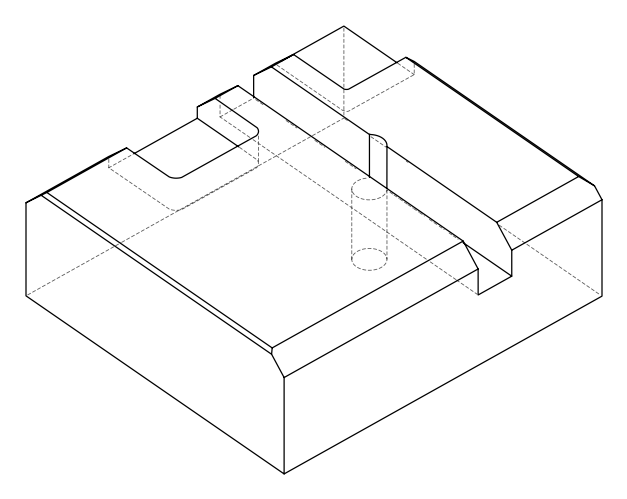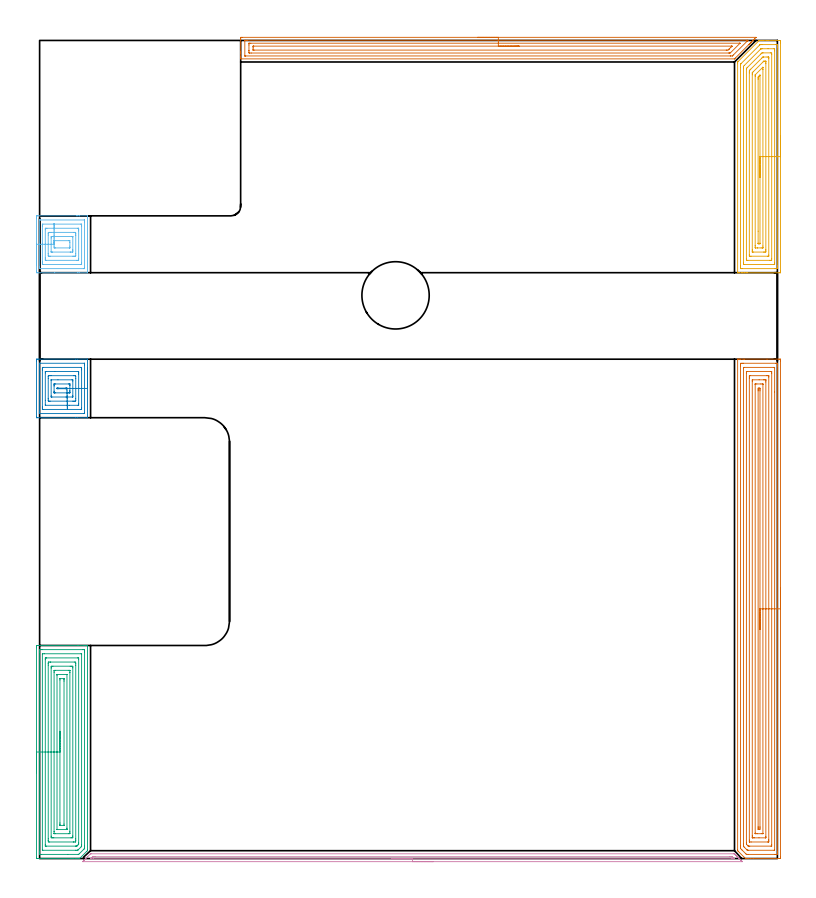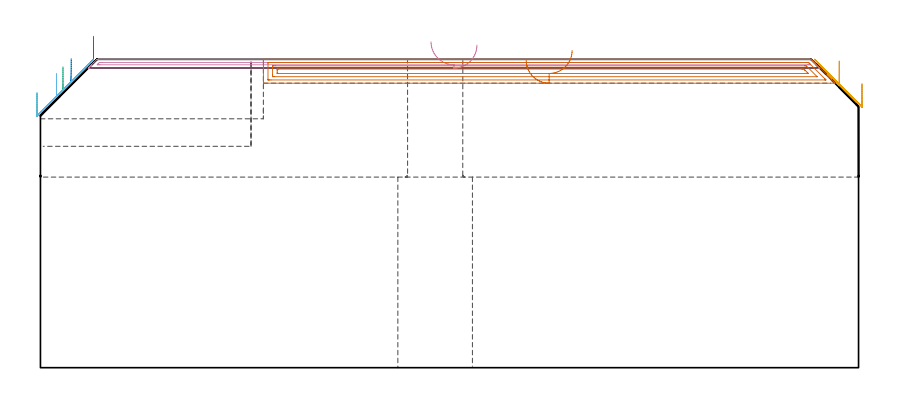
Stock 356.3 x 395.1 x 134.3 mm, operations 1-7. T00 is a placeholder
(PLAN: 15 operations, 8 tool changes, 122.9 min)
(1 AREA_MILL | FG_CHAMFER_SURFACE | UGT0205_001 | 15.67 min | 53378 mm3)
(2 AREA_MILL_1 | FG_CHAMFER_SURFACE_1 | UGT0205_001 | 2.42 min | 13573 mm3)
(3 AREA_MILL_2 | FG_CHAMFER_SURFACE_2 | UGT0205_001 | 7.77 min | 33637 mm3)
(4 AREA_MILL_3 | FG_CHAMFER_SURFACE_3 | UGT0205_001 | 5.2 min | 2261 mm3)
(5 AREA_MILL_4 | FG_CHAMFER_SURFACE_4 | UGT0205_001 | 7.27 min | 25746 mm3)
(6 AREA_MILL_5 | FG_CHAMFER_SURFACE_5 | UGT0205_001 | 2.32 min | 13331 mm3)
(7 AREA_MILL_6 | FG_CHAMFER_SURFACE_6 | UGT0205_001 | 8.04 min | 13415 mm3)
(8 MILL_CORNER_NOTCH_RECTANGULAR | CORNER_NOTCH_RECTANGULAR | NXT0201_009 | Follow Part, ap 2, ae 75% | 44.82 min | 210049 mm3)
(9 MILL_SLOT | SLOT_PARTIAL_RECTANGULAR | UGT0201_094 | Follow Part, ap 5, ae 75% | 16.84 min | 375111 mm3)
(10 MILL_RECTANGULAR_SLOT | SLOT_RECTANGULAR | UGT0201_019 | Follow Part, ap 10, ae 75% | 10.65 min | 757258 mm3)
(11 SPOT_DRILL | STEP1HOLE | NXT0321_9005460120000 | 0.05 min | 0 mm3)
(12 DRILL_BLIND_HOLE_INTO_CENTER | STEP1HOLE | NXT0301_056 | 0.06 min | 0 mm3)
(13 GUN_DRILL_THROUGH_HOLE | STEP1HOLE | UGT0307_005 | 0.63 min | 4566 mm3)
(14 SPADE_DRILL_TO_ENLARGE_THROUGH_HOLE | STEP1HOLE | UGT0306_010 | 0.57 min | 20206 mm3)
(15 DRILL_TO_ENLARGE_THROUGH_HOLE | STEP1HOLE | UGT0301_001 | 0.59 min | 45213 mm3)
(TOOL UGT0205_001 | Chamfer Mill 20 x 3 x 45 deg. | D20 FL50 Z2)
(TOOL NXT0201_009 | ENDMILL 8mm [2P460-0800-NA 1630] | D8 FL26 Z6)
(TOOL UGT0201_094 | End mill 20 mm | D20 FL38 Z4)
(TOOL UGT0201_019 | End mill 40 mm | D40 FL63 Z6)
(TOOL NXT0321_9005460120000 | NC Spot Drill, 142deg, 12mm, Carbide, Uncoated | D12 PA142 FL30 Z2)
(TOOL NXT0301_056 | Carbide Drill 8.5mm [860.1-0850-026A1-MM 2214] | D8.5 PA140 FL47 Z2)
(TOOL UGT0307_005 | Gun Drill 8.3 mm | D8.3 PA130 FL24 Z1)
(TOOL UGT0306_010 | Spade Drill 19.5mm | D19.5 PA132 FL10 Z2)
(TOOL UGT0301_001 | Twist Drill 32.5 mm | D32.5 PA118 FL185 Z2)
(OP 1 AREA_MILL)
G17 G21 G94 G90
T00 M6
G54
G17 G0 G90 X357.8 Y130.6 S1061 M3
G43 Z144.3 H0
Z123.6
G94 G1 Y130.562 Z122.728 F250.
Y130.448 Z121.864
Y130.259 Z121.012
Y129.997 Z120.18
Y129.663 Z119.374
Y129.26 Z118.6
Y128.792 Z117.864
Y128.26 Z117.172
Y127.671 Z116.529
Y127.028 Z115.94
Y126.336 Z115.409
Y125.6 Z114.94
Y124.826 Z114.537
Y124.02 Z114.203
Y123.188 Z113.941
Y122.336 Z113.752
Y121.472 Z113.638
Y120.6 Z113.6
Y0.927
X357.799 Y0.602 Z113.601
X357.794 Y0.041 Z113.604
X357.792 Y0.008 Z113.606
X357.235 Y0. Z114.162
X344.781 Z126.613
X343.312 Z128.084
X342.113 Z129.282
X341.244 Z130.156
X340.901 Z130.496
X340.892 Y0.007 Z130.505
X340.438 Y0.462 Z130.962
X340.334 Y0.565 Z131.064
X340.298 Y0.602 Z131.101
X337.52 Y3.38 Z133.879
X337.223 Y3.677 Z134.174
X337.105 Y3.797 Z134.291
X337.1 Y4.17 Z134.3
Y241.044
X337.103 Y241.19 Z134.288
X337.14 Y241.193 Z134.251
X337.494 Y241.2 Z133.905
X337.934 Z133.465
X338.554 Z132.841
X339.754 Z131.643
X340.334 Z131.06
X351.308 Z120.089
X356.945 Z114.452
X357.235 Y241.198 Z114.162
X357.791 Y241.192 Z113.606
X357.794 Y241.159 Z113.604
X357.799 Y240.598 Z113.601
X357.8 Y240.032 Z113.6
Y120.6
X356.386 Z115.014
Y3.238
X356.383 Y2.386 Z115.017
X356.381 Y2.35 Z115.019
X356.346 Y2.01 Z115.054
X355.839 Y2.002 Z115.561
X355.456 Y2.001 Z115.944
X354.951 Y2. Z116.449
X342.113 Z129.287
X341.606 Y2.002 Z129.794
X341.416 Y2.007 Z129.984
X341.369 Y2.01 Z130.031
X341.313 Y2.049 Z130.087
X341.223 Y2.133 Z130.177
X340.965 Y2.386 Z130.435
X339.181 Y4.17 Z132.219
X338.554 Y4.807 Z132.846
X338.521 Y5.063 Z132.879
X338.518 Y5.099 Z132.882
X338.514 Y5.955 Z132.886
Y5.995
Y237.962
X338.517 Y238.814 Z132.883
X338.519 Y238.85 Z132.881
X338.554 Y239.19 Z132.846
X339.061 Y239.198 Z132.339
X339.444 Y239.199 Z131.956
X339.949 Y239.2 Z131.451
X355.456 Y239.199 Z115.944
X355.964 Y239.197 Z115.436
X356.346 Y239.19 Z115.054
X356.381 Y238.814 Z115.019
X356.383 Y238.776 Z115.017
X356.386 Y237.922 Z115.014
Y120.6
X354.972 Z116.428
X354.971 Y4.17 Z116.429
X354.97 Y4.069 Z116.43
X354.967 Y4.02 Z116.433
X354.966 Y4.014 Z116.434
X354.954 Y4.01 Z116.446
X354.906 Y4.005 Z116.494
X354.736 Y4. Z116.664
X342.282 Z129.118
X342.113 Y4.002 Z129.287
X341.943 Y4.006 Z129.457
X341.831 Y4.01 Z129.569
X341.783 Y4.028 Z129.617
X341.753 Y4.055 Z129.647
X341.63 Y4.17 Z129.77
X340.334 Y5.466 Z131.066
X340.091 Y5.712 Z131.309
X339.97 Y5.838 Z131.43
X339.942 Y5.869 Z131.458
X339.935 Y5.899 Z131.465
X339.933 Y5.955 Z131.467
X339.93 Y6.36 Z131.47
X339.929 Y6.847 Z131.471
X339.928 Y7.253 Z131.472
X339.929 Y237.03 Z131.471
X339.93 Y237.131 Z131.47
X339.933 Y237.18 Z131.467
X339.934 Y237.186 Z131.466
X339.947 Y237.19 Z131.453
X339.994 Y237.195 Z131.406
X340.164 Y237.199 Z131.236
X354.736 Y237.2 Z116.664
X354.85 Y237.198 Z116.55
X354.94 Y237.194 Z116.46
X354.965 Y237.19 Z116.435
X354.967 Y237.186 Z116.433
X354.969 Y237.165 Z116.431
X354.971 Y237.03 Z116.429
X354.972 Y225.306 Z116.428
Y120.6
X353.557 Z117.843
Y6.847
X353.553 Y6.079 Z117.847
X353.55 Y6.026 Z117.85
X353.547 Y6.01 Z117.853
X353.526 Y6.008 Z117.874
X353.421 Y6.003 Z117.979
X353.21 Y6.001 Z118.19
X342.957 Y6. Z128.443
X342.535 Y6.001 Z128.865
X342.324 Y6.005 Z129.076
X342.272 Y6.009 Z129.128
X342.246 Y6.014 Z129.154
X342.216 Y6.04 Z129.184
X342.113 Y6.139 Z129.287
X341.407 Y6.847 Z129.993
X341.36 Y6.9 Z130.04
X341.35 Y6.945 Z130.05
X341.347 Y7.04 Z130.053
X341.344 Y7.233 Z130.056
X341.343 Y7.619 Z130.057
Y7.739
Y234.353
X341.347 Y235.121 Z130.053
X341.349 Y235.174 Z130.051
X341.353 Y235.19 Z130.047
X341.374 Y235.192 Z130.026
X341.479 Y235.197 Z129.921
X341.69 Y235.199 Z129.71
X353.228 Z118.172
X353.426 Y235.197 Z117.974
X353.524 Y235.193 Z117.876
X353.545 Y235.19 Z117.855
X353.551 Y235.18 Z117.849
X353.552 Y235.143 Z117.848
X353.557 Y234.473 Z117.843
Y234.353
Y120.6
X352.143 Z119.257
Y9.277
X352.142 Y8.631 Z119.258
X352.14 Y8.388 Z119.26
X352.136 Y8.14 Z119.264
X352.127 Y8.01 Z119.273
X352.055 Y8.006 Z119.345
X351.898 Y8.003 Z119.502
X351.637 Y8. Z119.763
X343.631 Z127.769
X343.002 Y8.005 Z128.398
X342.793 Y8.01 Z128.607
X342.764 Y8.012 Z128.636
X342.761 Y8.09 Z128.639
X342.759 Y8.221 Z128.641
X342.757 Y8.877 Z128.643
Y231.923
X342.758 Y232.569 Z128.642
X342.759 Y232.812 Z128.641
X342.764 Y233.06 Z128.636
X342.773 Y233.19 Z128.627
X342.845 Y233.193 Z128.555
X343.002 Y233.197 Z128.398
X343.263 Y233.2 Z128.137
X351.269 Z120.131
X351.898 Y233.195 Z119.502
X352.107 Y233.19 Z119.293
X352.136 Y233.188 Z119.264
X352.139 Y233.11 Z119.261
X352.141 Y232.979 Z119.259
X352.143 Y232.815 Z119.257
Y232.569
Y120.6
X350.729 Z120.671
Y10.696
X350.728 Y10.416 Z120.672
X350.724 Y10.11 Z120.676
X350.722 Y10.035 Z120.678
X350.716 Y10.01 Z120.684
X350.671 Y10.007 Z120.729
X350.531 Y10.002 Z120.869
X347.42 Y10. Z123.98
X345.196 Z126.204
X344.781 Y10.001 Z126.619
X344.303 Y10.003 Z127.097
X344.196 Y10.01 Z127.204
X344.178 Y10.014 Z127.222
X344.176 Y10.049 Z127.224
X344.173 Y10.134 Z127.227
X344.172 Y10.416 Z127.228
X344.171 Y11.028 Z127.229
Y230.504
X344.172 Y230.784 Z127.228
X344.176 Y231.09 Z127.224
X344.178 Y231.165 Z127.222
X344.184 Y231.19 Z127.216
X344.229 Y231.193 Z127.171
X344.369 Y231.198 Z127.031
X347.48 Y231.2 Z123.92
X349.704 Z121.696
X350.119 Y231.199 Z121.281
X350.597 Y231.197 Z120.803
X350.703 Y231.19 Z120.697
X350.722 Y231.186 Z120.678
X350.724 Y231.151 Z120.676
X350.727 Y231.066 Z120.673
X350.728 Y230.784 Z120.672
X350.729 Y230.172 Z120.671
Y120.6
X349.315 Z122.085
X349.314 Y12.2 Z122.086
Y12.115
X349.31 Y12.029 Z122.09
X349.308 Y12.011 Z122.092
X349.302 Y12.008 Z122.098
X349.279 Y12.003 Z122.121
X349.229 Y12.001 Z122.171
X348.539 Y12. Z122.861
X346.56 Z124.84
X345.869 Y12.001 Z125.531
X345.671 Y12.006 Z125.729
X345.606 Y12.01 Z125.794
X345.592 Y12.018 Z125.808
X345.589 Y12.057 Z125.811
X345.587 Y12.114 Z125.813
X345.586 Y12.2 Z125.814
X345.585 Y12.286 Z125.815
X345.586 Y229. Z125.814
Y229.085
X345.59 Y229.171 Z125.81
X345.592 Y229.189 Z125.808
X345.598 Y229.192 Z125.802
X345.621 Y229.196 Z125.779
X345.671 Y229.198 Z125.729
X346.361 Y229.2 Z125.039
X348.34 Z123.06
X349.031 Y229.199 Z122.369
X349.229 Y229.193 Z122.171
X349.294 Y229.19 Z122.106
X349.308 Y229.182 Z122.092
X349.311 Y229.142 Z122.089
X349.313 Y229.086 Z122.087
X349.314 Y229. Z122.086
X349.315 Y228.914 Z122.085
Y120.6
X347.9 Z123.5
Y15.317
X347.899 Y14.877 Z123.501
X347.894 Y14.432 Z123.506
X347.88 Y14.01 Z123.52
X347.45 Y14. Z123.95
X347.434 Z123.966
X347.025 Y14.01 Z124.375
X347.007 Y14.142 Z124.393
X347.002 Y14.434 Z124.398
X347. Y14.877 Z124.4
Y15.328
Y225.883
X347.001 Y226.323 Z124.399
X347.006 Y226.768 Z124.394
X347.02 Y227.19 Z124.38
X347.45 Y227.2 Z123.95
X347.466 Z123.934
X347.875 Y227.19 Z123.525
X347.893 Y227.058 Z123.507
X347.898 Y226.766 Z123.502
X347.9 Y226.323 Z123.5
Y225.872
Y120.6
Y119.728 Z123.538
Y118.863 Z123.651
Y118.012 Z123.84
Y117.18 Z124.103
Y116.374 Z124.436
Y115.6 Z124.839
Y114.864 Z125.308
Y114.172 Z125.839
Y113.529 Z126.428
Y112.94 Z127.072
Y112.408 Z127.764
Y111.94 Z128.5
Y111.537 Z129.273
Y111.203 Z130.079
Y110.941 Z130.911
Y110.752 Z131.763
Y110.638 Z132.628
Y110.6 Z133.5
G0 Z144.3
M5
M2
(OP 2 AREA_MILL_1)
G17 G21 G94 G90
T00 M6
G54
G17 G0 G90 X23.1 Y237.05 S1061 M3
G43 Z144.3 H0
G94 G1 Y237.012 Z143.428 F250.
Y236.898 Z142.563
Y236.709 Z141.712
Y236.447 Z140.88
Y236.113 Z140.074
Y235.71 Z139.3
Y235.242 Z138.564
Y234.71 Z137.872
Y234.121 Z137.229
Y233.478 Z136.639
Y232.786 Z136.108
Y232.05 Z135.64
Y231.276 Z135.237
Y230.47 Z134.903
Y229.638 Z134.641
Y228.786 Z134.452
Y227.922 Z134.338
Y227.05 Z134.3
Y212.927
X23.095 Y212.91 Z134.294
X23.048 Y212.9 Z134.246
X18.222 Z129.422
X17.397 Z128.591
X-1.075 Z110.121
X-1.489 Y212.902 Z109.707
X-1.494 Y212.906 Z109.702
X-1.498 Y212.911 Z109.698
X-1.5 Y213.369 Z109.7
Y240.276
X-1.499 Y240.731 Z109.701
X-1.493 Y241.152 Z109.703
X-1.491 Y241.192 Z109.705
X-1.075 Y241.196 Z110.121
X-0.608 Y241.2 Z110.588
X17.397 Z128.591
X18.222 Z129.422
X23.05 Y241.199 Z134.249
X23.095 Y241.19 Z134.294
X23.1 Y241.173 Z134.3
Y227.05
X21.686 Z132.886
Y215.134
X21.684 Y214.941 Z132.884
X21.682 Y214.918 Z132.882
X21.68 Y214.914 Z132.88
X21.66 Y214.91 Z132.86
X21.537 Y214.904 Z132.737
X21.382 Y214.901 Z132.582
X21.148 Y214.9 Z132.348
X0.037 Y214.901 Z111.237
X-0.039 Y214.904 Z111.161
X-0.062 Y214.908 Z111.138
X-0.079 Y214.913 Z111.121
X-0.081 Y214.945 Z111.119
X-0.084 Y215.023 Z111.116
X-0.085 Y215.134 Z111.115
X-0.086 Y215.907 Z111.114
Y238.966
X-0.084 Y239.159 Z111.116
X-0.082 Y239.182 Z111.118
X-0.08 Y239.187 Z111.12
X-0.061 Y239.19 Z111.139
X0.063 Y239.196 Z111.263
X0.218 Y239.199 Z111.418
X0.452 Y239.2 Z111.652
X21.563 Y239.199 Z132.763
X21.639 Y239.196 Z132.839
X21.662 Y239.192 Z132.862
X21.679 Y239.187 Z132.879
X21.681 Y239.155 Z132.881
X21.684 Y239.077 Z132.884
X21.685 Y238.966 Z132.885
X21.686 Y238.193 Z132.886
Y227.05
X20.272 Z131.472
X20.271 Y217.782 Z131.471
X20.269 Y217.548 Z131.469
X20.264 Y217.309 Z131.464
X20.249 Y216.91 Z131.449
X20.036 Y216.9 Z131.236
X1.564 Z112.764
X1.35 Y216.91 Z112.55
X1.335 Y216.977 Z112.535
X1.332 Y217. Z112.532
X1.33 Y217.135 Z112.53
X1.329 Y217.782 Z112.529
X1.328 Y218.019 Z112.528
Y235.672
X1.329 Y236.318 Z112.529
X1.331 Y236.552 Z112.531
X1.335 Y236.791 Z112.535
X1.351 Y237.19 Z112.551
X1.564 Y237.2 Z112.764
X20.036 Z131.236
X20.25 Y237.19 Z131.45
X20.265 Y237.123 Z131.465
X20.268 Y237.1 Z131.468
X20.27 Y236.965 Z131.47
X20.271 Y236.318 Z131.471
X20.272 Y236.081 Z131.472
Y227.05
X18.857 Z130.057
Y219.547
X18.855 Y218.966 Z130.055
X18.853 Y218.927 Z130.053
X18.851 Y218.913 Z130.051
X18.84 Y218.91 Z130.04
X18.76 Y218.905 Z129.96
X18.599 Y218.901 Z129.799
X14.304 Y218.9 Z125.504
X2.902 Y218.901 Z114.102
X2.809 Y218.904 Z114.009
X2.763 Y218.909 Z113.963
X2.749 Y218.913 Z113.949
X2.748 Y218.925 Z113.948
X2.744 Y219.246 Z113.944
X2.743 Y221.313 Z113.943
Y234.553
X2.745 Y235.134 Z113.945
X2.747 Y235.173 Z113.947
X2.749 Y235.187 Z113.949
X2.76 Y235.19 Z113.96
X2.84 Y235.195 Z114.04
X3.001 Y235.199 Z114.201
X7.296 Y235.2 Z118.496
X18.698 Y235.199 Z129.898
X18.791 Y235.196 Z129.991
X18.837 Y235.191 Z130.037
X18.851 Y235.187 Z130.051
X18.852 Y235.175 Z130.052
X18.856 Y234.854 Z130.056
X18.857 Y234.553 Z130.057
Y233.97
Y227.05
X17.443 Z128.643
Y222.149
X17.44 Y221.313 Z128.64
X17.438 Y221.272 Z128.638
X17.397 Y220.91 Z128.597
X16.926 Y220.903 Z128.126
X16.517 Y220.901 Z127.717
X16.049 Y220.9 Z127.249
X5.083 Y220.901 Z116.283
X4.611 Y220.903 Z115.811
X4.203 Y220.91 Z115.403
X4.163 Y221.313 Z115.363
X4.16 Y221.356 Z115.36
X4.157 Y222.195 Z115.357
Y222.242
Y231.951
X4.16 Y232.787 Z115.36
X4.162 Y232.828 Z115.362
X4.203 Y233.19 Z115.403
X4.674 Y233.198 Z115.874
X5.083 Y233.199 Z116.283
X5.551 Y233.2 Z116.751
X16.517 Y233.199 Z127.717
X16.989 Y233.197 Z128.189
X17.397 Y233.19 Z128.597
X17.437 Y232.787 Z128.637
X17.44 Y232.744 Z128.64
X17.443 Y231.905 Z128.643
Y231.858
Y227.05
X16.029 Z127.229
Y223.568
Y223.078
X16.027 Y222.98 Z127.227
X16.025 Y222.932 Z127.225
X16.023 Y222.915 Z127.223
X15.992 Y222.91 Z127.192
X15.814 Y222.902 Z127.014
X12.736 Y222.9 Z123.936
X5.962 Z117.162
X5.785 Y222.902 Z116.985
X5.667 Y222.905 Z116.867
X5.579 Y222.91 Z116.779
X5.576 Y222.948 Z116.776
X5.574 Y223.078 Z116.774
X5.571 Y223.47 Z116.771
Y231.022
X5.573 Y231.12 Z116.773
X5.575 Y231.168 Z116.775
X5.577 Y231.185 Z116.777
X5.608 Y231.19 Z116.808
X5.786 Y231.198 Z116.986
X8.863 Y231.2 Z120.063
X15.638 Z126.838
X15.815 Y231.198 Z127.015
X15.933 Y231.195 Z127.133
X16.021 Y231.19 Z127.221
X16.024 Y231.152 Z127.224
X16.026 Y231.022 Z127.226
X16.029 Y230.63 Z127.229
Y227.05
X14.615 Z125.815
Y225.87
Y225.726
X14.613 Y224.989 Z125.813
X14.611 Y224.939 Z125.811
X14.608 Y224.918 Z125.808
X14.597 Y224.91 Z125.797
X14.496 Y224.906 Z125.696
X14.29 Y224.902 Z125.49
X13.879 Y224.9 Z125.079
X7.665 Z118.865
X7.288 Y224.902 Z118.488
X7.099 Y224.905 Z118.299
X7.006 Y224.91 Z118.206
X6.991 Y224.913 Z118.191
X6.99 Y224.927 Z118.19
X6.988 Y224.962 Z118.188
X6.985 Y225.582 Z118.185
Y225.726
Y228.23
Y228.374
X6.987 Y229.111 Z118.187
X6.989 Y229.161 Z118.189
X6.992 Y229.182 Z118.192
X7.003 Y229.19 Z118.203
X7.104 Y229.194 Z118.304
X7.31 Y229.198 Z118.51
X7.721 Y229.2 Z118.921
X13.935 Z125.135
X14.312 Y229.199 Z125.512
X14.501 Y229.195 Z125.701
X14.594 Y229.19 Z125.794
X14.609 Y229.187 Z125.809
X14.61 Y229.173 Z125.81
X14.612 Y229.139 Z125.812
X14.615 Y228.518 Z125.815
Y228.374
Y227.05
X13.198 Z124.398
X13.196 Y226.95 Z124.396
X13.194 Y226.921 Z124.394
X13.183 Y226.91 Z124.383
X13.148 Y226.907 Z124.348
X12.999 Y226.903 Z124.199
X12.708 Y226.9 Z123.908
X12.418 Z123.618
X9.19 Z120.39
X8.9 Y226.901 Z120.1
X8.601 Y226.904 Z119.801
X8.452 Y226.907 Z119.652
X8.413 Y226.91 Z119.613
X8.406 Y226.932 Z119.606
X8.403 Y226.983 Z119.603
X8.402 Y227.05 Z119.602
X8.404 Y227.15 Z119.604
X8.406 Y227.179 Z119.606
X8.417 Y227.19 Z119.617
X8.452 Y227.193 Z119.652
X8.601 Y227.197 Z119.801
X8.892 Y227.2 Z120.092
X9.19 Z120.39
X12.41 Z123.61
X12.709 Y227.199 Z123.909
X12.999 Y227.197 Z124.199
X13.148 Y227.193 Z124.348
X13.187 Y227.19 Z124.387
X13.194 Y227.169 Z124.394
X13.197 Y227.117 Z124.397
X13.198 Y227.05 Z124.398
X13.215 Y226.18 Z124.453
X13.231 Y225.317 Z124.583
X13.247 Y224.469 Z124.788
X13.263 Y223.643 Z125.066
X13.279 Y222.843 Z125.416
X13.293 Y222.078 Z125.833
X13.307 Y221.351 Z126.316
X13.32 Y220.669 Z126.86
X13.332 Y220.038 Z127.462
X13.343 Y219.461 Z128.116
X13.353 Y218.943 Z128.818
X13.362 Y218.489 Z129.563
X13.369 Y218.101 Z130.344
X13.375 Y217.782 Z131.156
X13.38 Y217.536 Z131.993
X13.383 Y217.364 Z132.849
X13.385 Y217.266 Z133.715
X13.386 Y217.245 Z134.588
G0 Z144.3
M5
M2
(OP 3 AREA_MILL_2)
G17 G21 G94 G90
T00 M6
G54
G17 G0 G90 X-1.5 Y41.45 S1061 M3
G43 Z144.3 H0
Z119.7
G94 G1 Y41.488 Z118.828 F250.
Y41.602 Z117.964
Y41.791 Z117.112
Y42.053 Z116.28
Y42.387 Z115.474
Y42.79 Z114.7
Y43.258 Z113.964
Y43.79 Z113.272
Y44.379 Z112.629
Y45.022 Z112.04
Y45.714 Z111.508
Y46.45 Z111.04
Y47.224 Z110.637
Y48.03 Z110.303
Y48.862 Z110.041
Y49.714 Z109.852
Y50.578 Z109.738
Y51.45 Z109.7
Y101.839
X-1.499 Y102.3 Z109.701
X-1.495 Y102.726 Z109.703
X-1.492 Y102.89 Z109.706
X-1.075 Y102.895 Z110.123
X-0.482 Y102.9 Z110.715
X18.564 Z129.76
X21.49 Z132.686
X21.795 Z132.99
X22.404 Z133.603
X22.675 Z133.874
X22.806 Y102.899 Z134.006
X23.094 Y102.89 Z134.293
X23.1 Y102.745 Z134.3
Y4.169
X23.097 Y3.805 Z134.289
X22.763 Y3.461 Z133.96
X19.307 Y0.006 Z130.504
X19.299 Y0. Z130.496
X19.156 Z130.356
X19.088 Z130.288
X18.277 Z129.476
X18.006 Z129.205
X17.397 Z128.593
X16.213 Z127.41
X15.638 Z126.832
X15.046 Z126.241
X-1.075 Z110.123
X-1.365 Y0.003 Z109.832
X-1.492 Y0.01 Z109.705
X-1.499 Y0.139 Z109.699
X-1.5 Y0.601 Z109.7
Y51.45
X-0.086 Z111.114
Y99.623
X-0.083 Y100.402 Z111.117
X-0.081 Y100.515 Z111.119
X-0.067 Y100.89 Z111.133
X0.308 Y100.897 Z111.508
X0.685 Y100.899 Z111.885
X1.185 Y100.9 Z112.385
X20.915 Y100.899 Z132.115
X21.419 Y100.896 Z132.619
X21.602 Y100.89 Z132.802
X21.679 Y100.865 Z132.879
X21.684 Y100.628 Z132.884
X21.685 Y100.515 Z132.885
X21.686 Y99.734 Z132.886
Y5.953
X21.685 Y5.173 Z132.885
X21.683 Y5.061 Z132.883
X21.679 Y4.868 Z132.879
X21.666 Y4.827 Z132.866
X21.634 Y4.791 Z132.834
X21.575 Y4.728 Z132.775
X21.409 Y4.56 Z132.609
X19.156 Y2.307 Z130.356
X18.884 Y2.046 Z130.084
X18.841 Y2.01 Z130.041
X18.781 Y2.006 Z129.981
X18.654 Y2.002 Z129.854
X13.598 Y2. Z124.798
X0.685 Y2.001 Z111.885
X0.181 Y2.004 Z111.381
X-0.002 Y2.01 Z111.198
X-0.079 Y2.035 Z111.121
X-0.084 Y2.272 Z111.116
X-0.085 Y2.385 Z111.115
X-0.086 Y3.166 Z111.114
Y51.45
X1.328 Z112.528
X1.329 Y98.731 Z112.529
X1.33 Y98.851 Z112.53
X1.332 Y98.879 Z112.532
X1.335 Y98.887 Z112.535
X1.344 Y98.891 Z112.544
X1.4 Y98.898 Z112.6
X1.564 Y98.899 Z112.764
X2.277 Y98.9 Z113.477
X20.036 Y98.899 Z131.236
X20.202 Y98.895 Z131.402
X20.249 Y98.89 Z131.449
X20.265 Y98.886 Z131.465
X20.267 Y98.873 Z131.467
X20.27 Y98.811 Z131.47
X20.271 Y98.731 Z131.471
Y98.492
Y6.607
X20.267 Y5.953 Z131.467
X20.265 Y5.895 Z131.465
X20.26 Y5.871 Z131.46
X20.244 Y5.851 Z131.444
X20.192 Y5.794 Z131.392
X20.036 Y5.635 Z131.236
X18.568 Y4.169 Z129.768
X18.418 Y4.026 Z129.618
X18.399 Y4.01 Z129.599
X18.36 Y4.007 Z129.56
X18.277 Y4.004 Z129.477
X17.563 Y4. Z128.763
X17.397 Z128.597
X1.564 Y4.001 Z112.764
X1.398 Y4.005 Z112.598
X1.351 Y4.01 Z112.551
X1.335 Y4.014 Z112.535
X1.333 Y4.027 Z112.533
X1.33 Y4.089 Z112.53
X1.329 Y4.169 Z112.529
Y4.408
X1.328 Y51.45 Z112.528
X2.743 Z113.943
Y96.055
X2.746 Y96.64 Z113.946
X2.75 Y96.839 Z113.95
X2.756 Y96.89 Z113.956
X2.803 Y96.893 Z114.003
X2.907 Y96.896 Z114.107
X3.323 Y96.9 Z114.523
X3.37 Z114.57
X18.323 Z129.523
X18.698 Y96.898 Z129.898
X18.791 Y96.896 Z129.991
X18.837 Y96.891 Z130.037
X18.851 Y96.887 Z130.051
X18.852 Y96.873 Z130.052
X18.855 Y96.779 Z130.055
X18.857 Y96.358 Z130.057
Y96.055
Y7.737
X18.855 Y7.15 Z130.055
X18.853 Y6.997 Z130.053
X18.85 Y6.926 Z130.05
X18.786 Y6.845 Z129.986
X18.533 Y6.585 Z129.733
X18.277 Y6.326 Z129.477
X18.09 Y6.142 Z129.29
X17.989 Y6.046 Z129.189
X17.96 Y6.021 Z129.16
X17.917 Y6.01 Z129.117
X17.814 Y6.007 Z129.014
X17.397 Y6. Z128.597
X17.351 Z128.551
X3.277 Z114.477
X2.902 Y6.002 Z114.102
X2.809 Y6.004 Z114.009
X2.763 Y6.009 Z113.963
X2.749 Y6.013 Z113.949
X2.748 Y6.027 Z113.948
X2.745 Y6.121 Z113.945
X2.743 Y6.542 Z113.943
Y6.845
Y51.45
X4.157 Z115.357
Y93.425
X4.159 Y94.271 Z115.359
X4.16 Y94.314 Z115.36
X4.203 Y94.89 Z115.403
X4.465 Y94.897 Z115.665
X5.083 Y94.9 Z116.283
X5.342 Z116.542
X16.778 Y94.899 Z127.978
X17.397 Y94.89 Z128.597
X17.44 Y94.271 Z128.64
X17.441 Y94.226 Z128.641
X17.443 Y93.379 Z128.643
Y9.475
X17.441 Y8.629 Z128.641
X17.44 Y8.586 Z128.64
X17.397 Y8.01 Z128.597
X17.135 Y8.003 Z128.335
X16.517 Y8. Z127.717
X16.258 Z127.458
X4.822 Y8.001 Z116.022
X4.203 Y8.01 Z115.403
X4.16 Y8.629 Z115.36
X4.159 Y8.674 Z115.359
X4.157 Y9.521 Z115.357
Y51.45
X5.571 Z116.771
Y91.991
X5.574 Y92.486 Z116.774
X5.578 Y92.876 Z116.778
X5.962 Y92.89 Z117.162
X6.435 Y92.899 Z117.635
X14.758 Y92.9 Z125.958
X15.231 Y92.899 Z126.431
X15.638 Y92.89 Z126.838
X16.022 Y92.873 Z127.222
X16.026 Y92.486 Z127.226
X16.028 Y92.09 Z127.228
Y10.909
X16.026 Y10.414 Z127.226
X16.022 Y10.024 Z127.222
X15.638 Y10.01 Z126.838
X15.165 Y10.001 Z126.365
X6.842 Y10. Z118.042
X6.369 Y10.001 Z117.569
X5.962 Y10.01 Z117.162
X5.578 Y10.027 Z116.778
X5.574 Y10.414 Z116.774
X5.572 Y10.81 Z116.772
X5.571 Y51.45 Z116.771
X6.985 Z118.185
Y89.81
X6.987 Y90.555 Z118.187
X6.988 Y90.702 Z118.188
X6.992 Y90.879 Z118.192
X7.332 Y90.892 Z118.532
X7.528 Y90.899 Z118.728
X13.879 Y90.9 Z125.079
X14.565 Y90.898 Z125.765
X14.594 Y90.894 Z125.794
X14.599 Y90.892 Z125.799
X14.608 Y90.855 Z125.808
X14.61 Y90.702 Z125.81
X14.614 Y89.956 Z125.814
X14.615 Y89.81 Z125.815
Y13.09
X14.613 Y12.345 Z125.813
X14.611 Y12.198 Z125.811
X14.608 Y12.021 Z125.808
X14.268 Y12.008 Z125.468
X14.072 Y12.001 Z125.272
X7.721 Y12. Z118.921
X7.035 Y12.002 Z118.235
X7.006 Y12.006 Z118.206
X7.001 Y12.008 Z118.201
X6.992 Y12.045 Z118.192
X6.99 Y12.198 Z118.19
X6.986 Y12.944 Z118.186
X6.985 Y13.09 Z118.185
Y51.45
X8.4 Z119.6
Y88.435
X8.405 Y88.843 Z119.605
X8.407 Y88.891 Z119.607
X8.414 Y88.894 Z119.614
X8.44 Y88.898 Z119.64
X8.493 Y88.899 Z119.693
X8.601 Y88.9 Z119.801
X13.017 Z124.217
X13.194 Y88.89 Z124.394
X13.199 Y88.838 Z124.399
X13.2 Y88.82 Z124.4
Y14.67
Y14.465
X13.195 Y14.057 Z124.395
X13.193 Y14.01 Z124.393
X13.186 Y14.007 Z124.386
X13.16 Y14.003 Z124.36
X13.107 Y14.001 Z124.307
X12.999 Y14. Z124.199
X8.583 Z119.783
X8.406 Y14.011 Z119.606
X8.401 Y14.062 Z119.601
X8.4 Y14.08 Z119.6
Y51.45
X9.814 Z121.014
Y86.242
X9.816 Y86.794 Z121.016
X9.819 Y86.874 Z121.019
X9.82 Y86.889 Z121.02
X9.834 Y86.892 Z121.034
X9.874 Y86.896 Z121.074
X10.036 Y86.899 Z121.236
X11.471 Y86.9 Z122.671
X11.649 Y86.897 Z122.849
X11.738 Y86.893 Z122.938
X11.777 Y86.89 Z122.977
X11.779 Y86.865 Z122.979
X11.784 Y86.582 Z122.984
X11.786 Y86.242 Z122.986
Y85.688
Y16.658
X11.784 Y16.106 Z122.984
X11.781 Y16.026 Z122.981
X11.779 Y16.011 Z122.979
X11.766 Y16.008 Z122.966
X11.726 Y16.004 Z122.926
X11.564 Y16.001 Z122.764
X10.129 Y16. Z121.329
X9.951 Y16.003 Z121.151
X9.862 Y16.007 Z121.062
X9.823 Y16.01 Z121.023
X9.821 Y16.035 Z121.021
X9.816 Y16.318 Z121.016
X9.814 Y16.658 Z121.014
Y17.212
Y51.45
Y52.322 Z121.052
Y53.186 Z121.166
Y54.038 Z121.354
Y54.87 Z121.617
Y55.676 Z121.951
Y56.45 Z122.354
Y57.186 Z122.822
Y57.878 Z123.353
Y58.521 Z123.943
Y59.11 Z124.586
Y59.642 Z125.278
Y60.11 Z126.014
Y60.513 Z126.788
Y60.847 Z127.594
Y61.109 Z128.426
Y61.298 Z129.277
Y61.412 Z130.142
Y61.45 Z131.014
G0 Z144.3
M5
M2
(OP 4 AREA_MILL_3)
G17 G21 G94 G90
T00 M6
G54
G17 G0 G90 X190.1 Y-1.5 S1061 M3
G43 Z144.3 H0
Z140.5
G94 G1 X190.062 Z139.628 F250.
X189.948 Z138.764
X189.759 Z137.912
X189.497 Z137.08
X189.163 Z136.274
X188.76 Z135.5
X188.291 Z134.764
X187.76 Z134.072
X187.171 Z133.429
X186.528 Z132.84
X185.836 Z132.309
X185.1 Z131.84
X184.326 Z131.437
X183.52 Z131.103
X182.688 Z130.841
X181.836 Z130.652
X180.971 Z130.538
X180.1 Z130.5
X21.047
X20.83 Y-1.494 Z130.504
X20.819 Y-1.492 Z130.506
X20.83 Y-1.469 Z130.529
X21.186 Y-1.113 Z130.887
X21.364 Y-0.934 Z131.062
X21.426 Y-0.873 Z131.126
X21.599 Y-0.7 Z131.299
X21.66 Y-0.638 Z131.359
X21.724 Y-0.575 Z131.424
X21.895 Y-0.405 Z131.594
X21.957 Y-0.341 Z131.655
X22.022 Y-0.277 Z131.722
X22.19 Y-0.11 Z131.889
X22.253 Y-0.045 Z131.952
X22.32 Y0.021 Z132.02
X23.214 Y0.915 Z132.914
X24.531 Y2.23 Z134.23
X24.596 Y2.294 Z134.292
X25.002 Y2.3 Z134.3
X335.198
X335.604 Y2.294 Z134.292
X335.669 Y2.23 Z134.23
X335.722 Y2.179 Z134.177
X336.092 Y1.809 Z133.807
X336.167 Y1.734 Z133.731
X336.239 Y1.661 Z133.66
X336.39 Y1.511 Z133.51
X336.464 Y1.438 Z133.434
X336.535 Y1.366 Z133.365
X336.688 Y1.213 Z133.212
X336.76 Y1.141 Z133.138
X336.83 Y1.071 Z133.07
X336.986 Y0.915 Z132.914
X337.057 Y0.845 Z132.841
X337.125 Y0.776 Z132.775
X337.284 Y0.617 Z132.616
X337.353 Y0.548 Z132.545
X337.42 Y0.481 Z132.48
X337.582 Y0.319 Z132.318
X337.65 Y0.252 Z132.248
X337.715 Y0.185 Z132.185
X337.88 Y0.021 Z132.02
X337.946 Y-0.045 Z131.952
X338.01 Y-0.11 Z131.889
X338.178 Y-0.277 Z131.722
X338.243 Y-0.341 Z131.655
X338.305 Y-0.405 Z131.594
X338.476 Y-0.575 Z131.424
X338.539 Y-0.638 Z131.359
X338.6 Y-0.7 Z131.299
X338.774 Y-0.873 Z131.126
X338.836 Y-0.934 Z131.062
X339.013 Y-1.113 Z130.887
X339.072 Y-1.172 Z130.828
X339.28 Y-1.379 Z130.619
X339.37 Y-1.473 Z130.525
X339.383 Y-1.494 Z130.503
X339.37 Y-1.499 Z130.499
X339.153 Y-1.5 Z130.5
X180.1
Y-0.086 Z131.914
X25.896
X25.04 Y-0.082 Z131.918
X25.002 Y-0.08 Z131.92
X24.717 Y-0.045 Z131.955
X24.856 Y0.101 Z132.101
X25.002 Y0.251 Z132.251
X25.302 Y0.546 Z132.546
X25.607 Y0.845 Z132.845
X25.861 Y0.88 Z132.88
X25.896 Y0.882 Z132.882
X26.749 Y0.886 Z132.886
X26.79
X333.41
X334.266 Y0.883 Z132.883
X334.304 Y0.88 Z132.88
X334.593 Y0.845 Z132.845
X335.198 Y0.246 Z132.246
X335.483 Y-0.045 Z131.955
X335.233 Y-0.08 Z131.92
X335.198 Y-0.082 Z131.918
X334.345 Y-0.086 Z131.914
X334.304
X180.1
X179.228 Z131.952
X178.363 Z132.066
X177.512 Z132.255
X176.68 Z132.517
X175.874 Z132.851
X175.1 Z133.254
X174.364 Z133.723
X173.672 Z134.254
X173.029 Z134.843
X172.439 Z135.486
X171.908 Z136.178
X171.44 Z136.914
X171.037 Z137.688
X170.703 Z138.494
X170.441 Z139.326
X170.252 Z140.178
X170.138 Z141.043
X170.1 Z141.914
G0 Z144.3
M5
M2
(OP 5 AREA_MILL_4)
G17 G21 G94 G90
T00 M6
G54
G17 G0 G90 X357.8 Y349. S1061 M3
G43 Z144.3 H0
Z123.6
G94 G1 Y348.962 Z122.728 F250.
Y348.848 Z121.863
Y348.659 Z121.012
Y348.397 Z120.18
Y348.063 Z119.374
Y347.66 Z118.6
Y347.191 Z117.864
Y346.66 Z117.172
Y346.071 Z116.529
Y345.428 Z115.94
Y344.736 Z115.408
Y344. Z114.94
Y343.226 Z114.537
Y342.42 Z114.203
Y341.588 Z113.941
Y340.736 Z113.752
Y339.872 Z113.638
Y339. Z113.6
Y283.778
X357.798 Y283.453 Z113.602
X357.791 Y282.907 Z113.605
X357.786 Y282.904 Z113.611
X357.235 Y282.9 Z114.161
X341.777 Z129.618
X341.223 Z130.171
X340.552 Z130.846
X340.334 Z131.064
X339.662 Z131.735
X339.444 Z131.952
X339.007 Z132.392
X338.102 Z133.297
X337.665 Z133.734
X337.377 Z134.022
X337.128 Y282.907 Z134.265
X337.103 Y282.91 Z134.289
X337.1 Y283.009 Z134.3
Y383.882
X337.106 Y384.704 Z134.292
X337.171 Y384.77 Z134.229
X337.22 Y384.821 Z134.178
X347.39 Y394.991 Z124.008
X347.45 Y395.048 Z123.949
X347.495 Y395.09 Z123.904
X347.887 Y395.1 Z123.512
X348.792 Z122.607
X349.229 Z122.167
X349.448 Z121.949
X351.227 Z120.171
X351.898 Z119.496
X357.235 Y395.099 Z114.161
X357.785 Y395.096 Z113.611
X357.791 Y395.093 Z113.605
X357.797 Y394.546 Z113.603
X357.8 Y393.982 Z113.6
Y339.
X356.386 Z115.014
Y286.08
X356.382 Y285.231 Z115.018
X356.381 Y285.196 Z115.019
X356.346 Y284.91 Z115.054
X355.785 Y284.902 Z115.615
X355.456 Y284.901 Z115.944
X354.898 Y284.9 Z116.502
X339.444 Y284.901 Z131.956
X338.882 Y284.903 Z132.518
X338.554 Y284.91 Z132.846
X338.52 Y285.231 Z132.88
X338.517 Y285.268 Z132.883
X338.514 Y286.12 Z132.886
Y382.104
X338.516 Y382.993 Z132.884
X338.517 Y383.031 Z132.883
X338.554 Y383.693 Z132.846
X338.646 Y383.79 Z132.754
X338.733 Y383.882 Z132.667
X347.619 Y392.769 Z123.781
X347.861 Y393.004 Z123.539
X347.931 Y393.069 Z123.469
X347.963 Y393.09 Z123.437
X348.012 Y393.096 Z123.388
X348.34 Y393.099 Z123.06
X348.898 Y393.1 Z122.502
X355.456 Y393.099 Z115.944
X356.018 Y393.097 Z115.382
X356.346 Y393.09 Z115.054
X356.38 Y392.769 Z115.02
X356.383 Y392.732 Z115.017
X356.386 Y391.88 Z115.014
Y339.
X354.972 Z116.428
X354.971 Y287.897 Z116.429
Y287.493
X354.967 Y287.008 Z116.433
X354.965 Y286.917 Z116.435
X354.783 Y286.906 Z116.617
X354.674 Y286.901 Z116.726
X340.225 Z131.175
X340.008 Y286.906 Z131.392
X339.948 Y286.91 Z131.452
X339.935 Y286.921 Z131.465
X339.932 Y286.951 Z131.468
X339.93 Y287.008 Z131.47
X339.929 Y287.413 Z131.471
X339.928 Y287.897 Z131.472
X339.929 Y381.62 Z131.471
X339.93 Y382.104 Z131.47
X339.933 Y382.505 Z131.467
X339.936 Y382.624 Z131.464
X340.313 Y383.014 Z131.087
X348.315 Y391.016 Z123.085
X348.34 Y391.038 Z123.06
X348.391 Y391.08 Z123.009
X348.438 Y391.09 Z122.962
X348.535 Y391.095 Z122.865
X348.73 Y391.099 Z122.67
X349.121 Y391.1 Z122.279
X351.789 Z119.611
X354.675 Y391.099 Z116.725
X354.892 Y391.094 Z116.508
X354.952 Y391.09 Z116.448
X354.965 Y391.079 Z116.435
X354.968 Y391.049 Z116.432
X354.97 Y390.992 Z116.43
X354.971 Y390.587 Z116.429
X354.972 Y390.103 Z116.428
Y339.
X353.557 Z117.843
Y289.675
X353.55 Y288.912 Z117.85
X352.787 Y288.901 Z118.613
X352.673 Y288.9 Z118.727
X341.998 Y288.901 Z129.402
X341.35 Y288.914 Z130.05
X341.343 Y289.555 Z130.057
Y289.675
Y381.096
X341.344 Y381.215 Z130.056
X341.354 Y381.593 Z130.046
X341.54 Y381.787 Z129.86
X341.853 Y382.104 Z129.547
X348.34 Y388.591 Z123.06
X348.653 Y388.9 Z122.747
X348.846 Y389.085 Z122.554
X349.229 Y389.098 Z122.171
X349.343 Y389.1 Z122.057
X352.902 Y389.099 Z118.498
X353.55 Y389.086 Z117.85
X353.557 Y388.445 Z117.843
Y388.325
Y339.
X352.143 Z119.257
Y291.452
X352.141 Y291.209 Z119.259
X352.136 Y290.963 Z119.264
X352.133 Y290.909 Z119.267
X352.105 Y290.906 Z119.295
X352.036 Y290.902 Z119.364
X351.898 Y290.901 Z119.502
X351.561 Y290.9 Z119.839
X343.554 Z127.846
X343.002 Y290.906 Z128.398
X342.819 Y290.91 Z128.581
X342.764 Y290.922 Z128.636
X342.76 Y291.044 Z128.64
X342.758 Y291.207 Z128.642
X342.757 Y291.452 Z128.643
Y291.697
Y379.438
X342.758 Y379.682 Z128.642
X342.764 Y380.327 Z128.636
X342.769 Y380.559 Z128.631
X343.002 Y380.8 Z128.398
X343.208 Y381.009 Z128.192
X343.413 Y381.215 Z127.987
X348.746 Y386.548 Z122.654
X348.989 Y386.787 Z122.411
X349.229 Y387.02 Z122.171
X349.315 Y387.09 Z122.085
X349.398 Y387.094 Z122.002
X349.567 Y387.099 Z121.833
X351.346 Y387.1 Z120.054
X351.898 Y387.094 Z119.502
X352.081 Y387.09 Z119.319
X352.136 Y387.078 Z119.264
X352.14 Y386.956 Z119.26
X352.142 Y386.793 Z119.258
X352.143 Y386.548 Z119.257
Y386.303
Y339.
X350.729 Z120.671
Y294.118
X350.728 Y293.51 Z120.672
X350.726 Y293.23 Z120.674
X350.722 Y292.934 Z120.678
X350.439 Y292.909 Z120.961
X350.119 Y292.904 Z121.281
X349.559 Y292.9 Z121.841
X344.781 Y292.901 Z126.619
X344.218 Y292.904 Z127.182
X344.186 Y292.91 Z127.214
X344.178 Y292.919 Z127.222
X344.175 Y292.946 Z127.225
X344.173 Y293.23 Z127.227
X344.171 Y293.839 Z127.229
Y294.118
Y378.549
X344.173 Y379.157 Z127.227
X344.176 Y379.438 Z127.224
X344.178 Y379.509 Z127.222
X344.229 Y379.569 Z127.171
X344.319 Y379.666 Z127.081
X344.434 Y379.785 Z126.966
X344.781 Y380.134 Z126.619
X349.418 Y384.77 Z121.982
X349.653 Y385.001 Z121.747
X349.72 Y385.065 Z121.68
X349.747 Y385.087 Z121.653
X349.795 Y385.094 Z121.605
X350.119 Y385.097 Z121.281
X350.682 Y385.096 Z120.718
X350.714 Y385.09 Z120.686
X350.722 Y385.081 Z120.678
X350.725 Y385.054 Z120.675
X350.727 Y384.77 Z120.673
X350.729 Y384.161 Z120.671
Y383.882
Y339.
X349.315 Z122.085
Y295.81
X349.31 Y295.007 Z122.09
X349.309 Y294.928 Z122.091
X349.304 Y294.909 Z122.096
X349.282 Y294.907 Z122.118
X349.229 Y294.904 Z122.171
X348.447 Y294.9 Z122.953
X346.668 Z124.732
X346.56 Z124.84
X345.774 Y294.904 Z125.626
X345.671 Y294.91 Z125.729
X345.592 Y294.93 Z125.808
X345.589 Y295.007 Z125.811
X345.587 Y295.091 Z125.813
X345.585 Y295.896 Z125.815
Y295.981
Y377.746
X345.587 Y378.147 Z125.813
X345.59 Y378.348 Z125.81
X345.592 Y378.447 Z125.808
X345.602 Y378.493 Z125.798
X345.647 Y378.549 Z125.753
X345.659 Y378.561 Z125.741
X349.201 Y382.104 Z122.199
X349.216 Y382.117 Z122.184
X349.229 Y382.127 Z122.171
X349.308 Y382.174 Z122.092
X349.311 Y382.104 Z122.089
X349.313 Y382.02 Z122.087
X349.315 Y381.215 Z122.085
Y381.13
Y339.
X347.901 Z123.499
X347.9 Y297.224 Z123.5
X347.899 Y297.073 Z123.501
X347.896 Y296.954 Z123.504
X347.894 Y296.921 Z123.506
X347.883 Y296.91 Z123.517
X347.837 Y296.908 Z123.563
X347.45 Y296.901 Z123.95
X347.334 Z124.066
X347.071 Y296.908 Z124.329
X347.011 Y296.91 Z124.389
X347.006 Y296.946 Z124.394
X347.004 Y296.99 Z124.396
X347.001 Y297.234 Z124.399
X346.999 Y302.983 Z124.401
X347. Y376.333 Z124.4
X347.001 Y376.772 Z124.399
X347.003 Y377.218 Z124.397
X347.007 Y377.436 Z124.393
X347.212 Y377.66 Z124.188
X347.329 Y377.781 Z124.071
X347.45 Y377.903 Z123.95
X347.773 Y378.226 Z123.627
X347.86 Y378.311 Z123.54
X347.891 Y378.338 Z123.509
X347.895 Y378.339 Z123.505
X347.897 Y378.335 Z123.503
X347.899 Y378.308 Z123.501
X347.901 Y378.099 Z123.499
Y339.
Y338.128 Z123.538
Y337.263 Z123.651
Y336.412 Z123.84
Y335.58 Z124.103
Y334.774 Z124.436
Y334. Z124.839
Y333.264 Z125.308
Y332.572 Z125.839
Y331.929 Z126.428
Y331.34 Z127.072
Y330.808 Z127.764
Y330.34 Z128.499
Y329.937 Z129.273
Y329.603 Z130.079
Y329.341 Z130.911
Y329.152 Z131.763
Y329.038 Z132.628
Y329. Z133.499
G0 Z144.3
M5
M2
(OP 6 AREA_MILL_5)
G17 G21 G94 G90
T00 M6
G54
G17 G0 G90 X-1.5 Y286.65 S1061 M3
G43 Z144.3 H0
Z119.7
G94 G1 Y286.688 Z118.828 F250.
Y286.802 Z117.964
Y286.991 Z117.112
Y287.253 Z116.28
Y287.587 Z115.474
Y287.99 Z114.7
Y288.459 Z113.964
Y288.99 Z113.272
Y289.579 Z112.629
Y290.222 Z112.04
Y290.914 Z111.509
Y291.65 Z111.04
Y292.424 Z110.637
Y293.23 Z110.303
Y294.062 Z110.041
Y294.914 Z109.852
Y295.778 Z109.738
Y296.65 Z109.7
Y309.455
X-1.499 Y309.912 Z109.701
X-1.494 Y310.333 Z109.703
X-1.491 Y310.392 Z109.705
X-1.075 Y310.4 Z110.121
X17.791 Z128.985
X18.277 Z129.47
X19.064 Z130.262
X19.156 Z130.355
X23.013 Y310.399 Z134.211
X23.095 Y310.39 Z134.293
X23.1 Y310.353 Z134.3
Y282.947
X23.095 Y282.91 Z134.293
X23.011 Y282.9 Z134.209
X19.064 Z130.262
X18.277 Z129.47
X7.282 Z118.477
X-1.075 Z110.121
X-1.491 Y282.908 Z109.705
X-1.494 Y282.967 Z109.703
X-1.499 Y283.389 Z109.701
X-1.5 Y283.816 Z109.7
Y296.65
X-0.086 Z111.114
X-0.085 Y308.143 Z111.115
X-0.084 Y308.337 Z111.116
X-0.082 Y308.383 Z111.118
X-0.08 Y308.388 Z111.12
X-0.058 Y308.392 Z111.142
X0.004 Y308.397 Z111.204
X0.174 Y308.399 Z111.374
X0.429 Y308.4 Z111.629
X21.541 Y308.399 Z132.741
X21.631 Y308.394 Z132.831
X21.662 Y308.39 Z132.862
X21.679 Y308.379 Z132.879
X21.681 Y308.341 Z132.881
X21.684 Y308.254 Z132.884
X21.685 Y308.143 Z132.885
X21.686 Y307.369 Z132.886
X21.685 Y285.157 Z132.885
X21.684 Y284.963 Z132.884
X21.682 Y284.917 Z132.882
X21.68 Y284.912 Z132.88
X21.658 Y284.908 Z132.858
X21.596 Y284.904 Z132.796
X21.426 Y284.901 Z132.626
X21.171 Y284.9 Z132.371
X0.059 Y284.901 Z111.259
X-0.031 Y284.906 Z111.169
X-0.062 Y284.91 Z111.138
X-0.079 Y284.921 Z111.121
X-0.081 Y284.959 Z111.119
X-0.084 Y285.046 Z111.116
X-0.085 Y285.157 Z111.115
X-0.086 Y285.931 Z111.114
Y296.65
X1.328 Z112.528
X1.329 Y305.491 Z112.529
X1.33 Y305.727 Z112.53
X1.336 Y306.375 Z112.536
X1.541 Y306.399 Z112.741
X20.011 Y306.4 Z131.211
X20.036 Y306.398 Z131.236
X20.264 Y306.375 Z131.464
X20.268 Y306.141 Z131.468
X20.271 Y305.491 Z131.471
X20.272 Y305.254 Z131.472
X20.271 Y287.809 Z131.471
X20.27 Y287.573 Z131.47
X20.264 Y286.925 Z131.464
X20.059 Y286.901 Z131.259
X1.589 Z112.789
X1.564 Y286.902 Z112.764
X1.336 Y286.925 Z112.536
X1.332 Y287.159 Z112.532
X1.329 Y287.809 Z112.529
X1.328 Y288.046 Z112.528
Y296.65
X2.743 Z113.943
X2.744 Y303.723 Z113.944
X2.747 Y304.302 Z113.947
X2.749 Y304.381 Z113.949
X2.819 Y304.39 Z114.019
X2.987 Y304.395 Z114.187
X3.323 Y304.399 Z114.523
X3.529 Y304.4 Z114.729
X18.483 Z129.683
X18.692 Y304.398 Z129.892
X18.797 Y304.394 Z129.997
X18.844 Y304.39 Z130.044
X18.85 Y304.362 Z130.05
X18.855 Y304.025 Z130.055
X18.857 Y303.723 Z130.057
Y303.139
X18.856 Y289.577 Z130.056
X18.853 Y288.998 Z130.053
X18.851 Y288.919 Z130.051
X18.781 Y288.91 Z129.981
X18.613 Y288.905 Z129.813
X18.277 Y288.901 Z129.477
X18.071 Y288.9 Z129.271
X3.117 Z114.317
X2.908 Y288.902 Z114.108
X2.803 Y288.906 Z114.003
X2.756 Y288.91 Z113.956
X2.75 Y288.938 Z113.95
X2.745 Y289.275 Z113.945
X2.743 Y289.577 Z113.943
Y290.161
Y296.65
X4.157 Z115.357
Y301.117
X4.16 Y301.955 Z115.36
X4.162 Y301.996 Z115.362
X4.203 Y302.39 Z115.403
X4.642 Y302.397 Z115.842
X5.083 Y302.399 Z116.283
X5.519 Y302.4 Z116.719
X16.517 Y302.399 Z127.717
X16.956 Y302.397 Z128.156
X17.397 Y302.39 Z128.597
X17.438 Y301.955 Z128.638
X17.44 Y301.911 Z128.64
X17.443 Y301.071 Z128.643
Y301.024
Y292.183
X17.44 Y291.345 Z128.64
X17.438 Y291.304 Z128.638
X17.397 Y290.91 Z128.597
X16.958 Y290.903 Z128.158
X16.517 Y290.901 Z127.717
X16.081 Y290.9 Z127.281
X5.083 Y290.901 Z116.283
X4.644 Y290.903 Z115.844
X4.203 Y290.91 Z115.403
X4.162 Y291.345 Z115.362
X4.16 Y291.389 Z115.36
X4.157 Y292.23 Z115.357
Y292.276
Y296.65
X5.571 Z116.771
X5.572 Y299.694 Z116.772
X5.576 Y300.186 Z116.776
X5.578 Y300.374 Z116.778
X5.758 Y300.391 Z116.958
X5.962 Y300.396 Z117.162
X6.63 Y300.4 Z117.83
X6.842 Z118.042
X15.425 Z126.625
X15.638 Y300.399 Z126.838
X15.85 Y300.395 Z127.05
X15.991 Y300.39 Z127.191
X16.023 Y300.383 Z127.223
X16.025 Y300.364 Z127.225
X16.027 Y300.317 Z127.227
X16.028 Y300.186 Z127.228
X16.029 Y293.998 Z127.229
X16.028 Y293.606 Z127.228
X16.024 Y293.114 Z127.224
X16.022 Y292.926 Z127.222
X15.842 Y292.909 Z127.042
X15.638 Y292.904 Z126.838
X14.97 Y292.9 Z126.17
X14.758 Z125.958
X6.175 Z117.375
X5.962 Y292.901 Z117.162
X5.75 Y292.905 Z116.95
X5.609 Y292.91 Z116.809
X5.577 Y292.917 Z116.777
X5.575 Y292.936 Z116.775
X5.573 Y292.983 Z116.773
X5.572 Y293.114 Z116.772
X5.571 Y296.65 Z116.771
X6.985 Z118.185
Y297.39
X6.986 Y297.534 Z118.186
X6.99 Y298.27 Z118.19
X6.992 Y298.377 Z118.192
X6.999 Y298.391 Z118.199
X7.022 Y298.394 Z118.222
X7.075 Y298.397 Z118.275
X7.291 Y298.399 Z118.491
X13.897 Y298.4 Z125.097
X14.315 Y298.394 Z125.515
X14.524 Y298.39 Z125.724
X14.608 Y298.377 Z125.808
X14.614 Y297.534 Z125.814
Y295.766
X14.61 Y295.031 Z125.81
X14.608 Y294.924 Z125.808
X14.601 Y294.909 Z125.801
X14.578 Y294.906 Z125.778
X14.525 Y294.903 Z125.725
X14.309 Y294.901 Z125.509
X7.703 Y294.9 Z118.903
X7.285 Y294.906 Z118.485
X7.076 Y294.91 Z118.276
X6.992 Y294.923 Z118.192
X6.986 Y295.766 Z118.186
X6.985 Y296.506 Z118.185
Y296.65
Y297.521 Z118.223
X6.986 Y298.386 Z118.337
Y299.238 Z118.526
Y300.07 Z118.789
Y300.876 Z119.123
Y301.65 Z119.526
Y302.385 Z119.994
Y303.078 Z120.526
Y303.721 Z121.115
Y304.31 Z121.758
Y304.841 Z122.45
Y305.31 Z123.186
Y305.712 Z123.96
Y306.046 Z124.766
Y306.308 Z125.598
Y306.497 Z126.45
Y306.611 Z127.315
Y306.649 Z128.186
G0 Z144.3
M5
M2
(OP 7 AREA_MILL_6)
G17 G21 G94 G90
T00 M6
G54
G17 G0 G90 X211.55 Y396.6 S1061 M3
G43 Z144.3 H0
Z133.9
G94 G1 X211.588 Z133.028 F250.
X211.702 Z132.163
X211.891 Z131.312
X212.153 Z130.48
X212.487 Z129.674
X212.89 Z128.9
X213.359 Z128.164
X213.89 Z127.472
X214.479 Z126.829
X215.122 Z126.239
X215.814 Z125.708
X216.55 Z125.24
X217.324 Z124.837
X218.13 Z124.503
X218.962 Z124.241
X219.814 Z124.052
X220.678 Z123.938
X221.55 Z123.9
X345.969 Y396.599 Z123.899
X345.983 Y396.594 Z123.903
X345.969 Y396.572 Z123.926
X345.854 Y396.453 Z124.046
X345.373 Y395.972 Z124.527
X345.184 Y395.782 Z124.714
X344.652 Y395.252 Z125.247
X344.307 Y394.905 Z125.591
X343.825 Y394.425 Z126.075
X343.584 Y394.183 Z126.314
X343.431 Y394.029 Z126.466
X343.282 Y393.881 Z126.617
X343.137 Y393.736 Z126.761
X342.993 Y393.591 Z126.905
X342.852 Y393.451 Z127.047
X342.69 Y393.289 Z127.208
X342.555 Y393.153 Z127.343
X335.95 Y386.55 Z133.95
X335.633 Y386.235 Z134.262
X335.594 Y386.205 Z134.291
X335.538 Y386.2 Z134.3
X97.28
X97.11 Y386.202 Z134.289
X97.103 Y386.351 Z134.142
X97.1 Y386.507 Z133.993
Y386.749 Z133.751
Y387.456 Z133.038
Y388.687 Z131.81
Y389.209 Z131.285
Y389.824 Z130.671
X97.101 Y395.605 Z124.892
X97.106 Y396.22 Z124.278
X97.11 Y396.593 Z123.905
X97.344 Y396.596 Z123.902
X97.727 Y396.6 Z123.9
X221.55
Y395.186 Z125.314
X341.624 Y395.185 Z125.315
X341.796 Y395.184 Z125.316
X341.963 Y395.18 Z125.32
X342.111 Y395.172 Z125.328
X342.044 Y395.101 Z125.399
X341.9 Y394.952 Z125.548
X341.796 Y394.846 Z125.654
X341.605 Y394.655 Z125.845
X334.966 Y388.017 Z132.483
X334.644 Y387.699 Z132.801
X334.559 Y387.621 Z132.879
X334.478 Y387.619 Z132.881
X333.75 Y387.615 Z132.885
X333.589 Y387.614 Z132.886
X99.516 Y387.615 Z132.885
X99.353 Y387.616 Z132.884
X99.158 Y387.62 Z132.88
X99.116 Y387.621 Z132.879
X99.11 Y387.646 Z132.854
X99.106 Y387.68 Z132.82
X99.101 Y387.863 Z132.637
Y394.874 Z125.626
X99.103 Y395.01 Z125.49
X99.108 Y395.119 Z125.381
X99.113 Y395.179 Z125.321
X99.15 Y395.18 Z125.32
X99.516 Y395.184 Z125.316
X99.677 Y395.185 Z125.315
X100.41 Y395.186 Z125.314
X221.55
Y393.772 Z126.728
X338.036 Y393.771 Z126.729
X338.105 Y393.77 Z126.73
X338.22 Y393.767 Z126.733
X338.246 Y393.765 Z126.735
X338.235 Y393.744 Z126.756
X338.22 Y393.722 Z126.778
X338.155 Y393.655 Z126.845
X338.092 Y393.591 Z126.909
X333.709 Y389.209 Z131.291
X333.537 Y389.048 Z131.452
X333.224 Y389.035 Z131.465
X333.038 Y389.031 Z131.469
X332.856 Y389.029 Z131.471
X102.198
X101.486 Y389.03 Z131.47
X101.304 Y389.032 Z131.468
X101.128 Y389.035 Z131.465
X101.11 Y389.209 Z131.291
X101.104 Y389.405 Z131.095
X101.1 Y390.085 Z130.415
Y390.285 Z130.215
Y392.914 Z127.586
X101.101 Y393.591 Z126.909
X101.103 Y393.691 Z126.809
X101.106 Y393.74 Z126.76
X101.109 Y393.761 Z126.739
X101.125 Y393.766 Z126.734
X101.304 Y393.768 Z126.732
X102.014 Y393.771 Z126.729
X221.55 Y393.772 Z126.728
Y392.357 Z128.143
X334.115
X334.266 Y392.355 Z128.145
X334.346 Y392.353 Z128.147
X334.385 Y392.351 Z128.149
X334.369 Y392.33 Z128.17
X334.33 Y392.284 Z128.216
X334.262 Y392.213 Z128.287
X333.89 Y391.838 Z128.662
X333.013 Y390.962 Z129.538
X332.935 Y390.884 Z129.616
X332.856 Y390.806 Z129.694
X332.486 Y390.449 Z130.051
X331.962 Y390.445 Z130.055
X331.597 Y390.443 Z130.057
X103.621
X103.248 Y390.444 Z130.056
X103.186 Y390.446 Z130.054
X103.122 Y390.449 Z130.051
X103.11 Y390.454 Z130.046
X103.106 Y390.476 Z130.024
X103.103 Y390.529 Z129.971
X103.1 Y390.954 Z129.546
Y391.83 Z128.67
X103.104 Y392.272 Z128.228
X103.107 Y392.326 Z128.174
X103.109 Y392.347 Z128.153
X103.14 Y392.35 Z128.15
X103.28 Y392.354 Z128.146
X103.457 Y392.356 Z128.144
X221.55 Y392.357 Z128.143
X222.422 Z128.181
X223.287 Z128.295
X224.138 Z128.483
X224.97 Z128.746
X225.776 Z129.08
X226.55 Z129.482
X227.286 Z129.951
X227.978 Z130.482
X228.621 Z131.072
X229.21 Z131.715
X229.742 Z132.407
X230.21 Z133.143
X230.613 Z133.916
X230.947 Z134.722
X231.209 Z135.554
X231.398 Z136.406
X231.512 Z137.271
X231.55 Z138.143
G0 Z144.3
M5
M2
